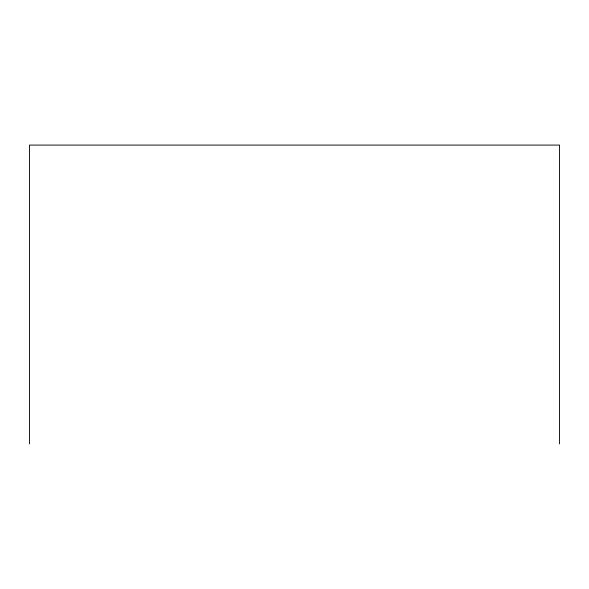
<?xml version="1.0" encoding="UTF-8"?>
<svg xmlns="http://www.w3.org/2000/svg" width="589" height="589" viewBox="0 0 589 589"><rect width="100%" height="100%" fill="white"/><g stroke="black" fill="none" stroke-linecap="round" stroke-linejoin="round"><path stroke-width="0.88" d="M559.55 443.915L559.55 145.085L29.45 145.085L29.45 443.915"/></g></svg>
